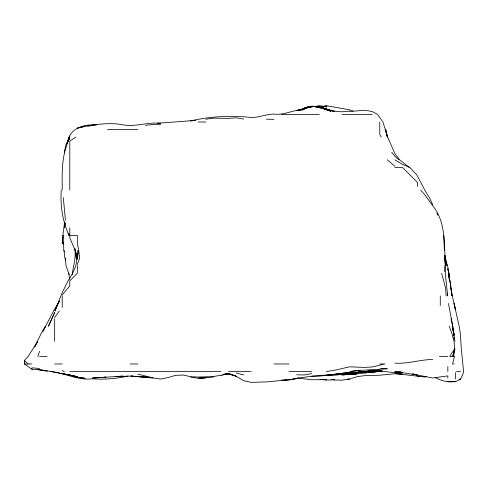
<?xml version="1.0" encoding="UTF-8"?>
<svg xmlns="http://www.w3.org/2000/svg" width="488" height="488" viewBox="0 0 488 488"><rect width="100%" height="100%" fill="white"/><g stroke="black" fill="none" stroke-linecap="round" stroke-linejoin="round"><path stroke-width="0.73" d="M61.256 190.052C60.177 205.594 62.519 221.223 69.04 235.423M444.812 271.712L445.044 265.667L445.269 273.225L447.685 295.911L447.307 293.849M77.006 259.616L77.067 258.103L75.207 250.545L69.778 237.741L69.778 227.859M453.816 353.379L453.584 356.399L454.718 348.841L452.675 356.399L455.06 348.841L454.627 348.841L449.625 356.399L454.511 356.399L452.577 363.963L454.182 363.963M62.214 242.981L63.446 242.981L63.257 235.423L62.214 242.981L63.837 244.378L62.214 242.994L63.001 235.423M64.642 221.808L62.848 235.423M65.142 223.046L64.398 227.859L65.178 223.046M77.067 258.103L75.896 265.667L72.736 273.225L68.119 280.789L62.214 292.568L54.955 311.033L58.822 302.212M69.778 235.423L77.336 235.423L77.336 242.981L78.684 250.545L77.336 258.103L77.336 250.545M64.263 152.25L65.99 144.686L69.778 137.805L67.283 142.807M72.2 274.604C73.23 266.009 76.372 257.146 74.701 248.484M69.778 136.085L67.429 142.624C70.016 127.801 82.905 124.452 96.24 124.837M67.027 144.686C61.403 159.076 62.19 174.899 62.214 190.052M37.802 356.399L39.534 351.305M66.789 143.997L69.18 137.128M77.336 264.569L79.684 258.103L78.684 250.545M66.844 143.997L69.778 137.128L66.35 144.686M435.241 377.517C441.329 380.994 448.441 382.629 455.402 381.36L447.838 381.72L455.402 381.744L460.611 379.084L462.959 374.022L463.6 371.52L461.306 348.841L460.361 333.719L459.165 326.155L452.303 295.911L448.667 273.225M34.581 346.95L41.083 333.719L45.512 326.155L43.017 331.2L53.515 311.033L59.42 300.95L58.035 303.475M34.685 346.95L37.728 341.277L28.127 356.399L24.412 360.425L24.4 363.963L31.97 363.963M54.656 317.499L59.365 311.033M62.214 294.935L69.778 285.84L69.778 280.789L77.336 273.225L77.336 265.667M75.756 137.128L69.778 141.062L69.778 190.052M426.53 376.419L425.152 377.059L394.908 373.534M301.425 109.605C310.514 103.645 321.159 107.372 330.297 111.014M297.302 110.459L304.176 108.36L311.734 106.878L304.176 108.495L311.734 106.122L319.298 106.878L326.856 109.068L319.982 107.22M304.176 108.495L308.569 106.878L304.176 108.348L309.081 106.878L313.821 106.61M349.597 379.084L357.106 376.651L364.664 375.656L379.786 375.217L394.908 373.753L402.472 374.028L395.664 373.582M221.003 375.516L228.561 373.497L224.437 374.284M84.9 126.502L77.336 128.185L84.9 126.203L92.458 125.459L87.651 126.124M293.788 379.084L296.613 378.499L289.055 379.877L281.491 380.268L286.785 379.926M297.302 110.532L304.176 109.141L296.613 110.422L298.882 110.203M349.542 372.191C329.522 375.626 308.983 375.388 289.055 379.877M378.566 371.52L372.228 372.332L381.848 370.898L357.106 373.869L341.978 374.967L357.106 373.668L334.42 374.949L357.106 373.68L349.542 374.387L351.811 374.095M314.382 106.604L319.298 105.634L326.856 106.878L324.587 106.799M128.204 376.022C116.504 378.694 104.432 379.755 92.458 378.755C77.824 380.823 64.721 372.753 50.429 371.52M221.003 375.144L213.439 376.584L198.317 377.029L190.759 376.73L183.195 375.034L175.631 375.327L168.073 377.578L160.509 379.066L152.951 377.883L137.829 374.095M379.786 371.301L381.848 370.923M311.734 373.588L304.176 374.961L296.613 374.778M343.357 373.601L338.202 373.814M224.437 374.363L228.561 373.68L236.125 376.126L228.561 373.985L222.516 374.595M326.301 371.52L334.42 370.313L349.542 366.836L364.664 367.403L372.228 366.958L384.94 363.963L379.786 363.963M344.04 373.515L338.202 373.704M358.479 371.868L362.608 371.52L349.542 373.296L364.664 371.984L349.542 373.283L357.106 372.185L349.542 373.637L338.202 373.814M322.05 106.482L326.856 105.78L349.542 109.806L352.976 110.983M205.881 119.231L213.439 118.169L228.561 118.377L236.125 117.822L243.683 119.06M381.165 370.612L372.631 371.52L381.299 370.618M354.081 373.802L355.593 373.607M224.029 374.253L228.561 373.68L236.125 376.236L243.683 380.701L251.247 382.366L266.369 381.909L289.055 379.786M366.933 372.594L364.664 372.869L366.933 372.606M330.638 374.711L332.151 374.534M371.472 372.082L368.446 372.271M213.439 377.09L198.317 378.249L190.759 377.139M368.446 371.148L366.177 371.374L382.055 371.002M101.534 377.438L92.458 378.041L122.708 376.15L115.144 376.486L130.266 376.108L148.413 377.297L131.022 376.041M103.804 377.194L106.073 376.95M342.735 373.253L344.247 373.094M345.76 372.936L349.542 372.539L334.42 374.424M145.387 125.324L152.951 124.55L160.509 124.721M432.716 359.455C419.985 359.668 407.645 363.993 394.908 363.151M360.126 370.136L350.048 371.52L357.106 370.593L387.35 368.757L380.542 368.69M366.177 371.374L372.228 370.776L382.055 370.923M369.959 370.996C380.847 370.014 391.51 373.442 402.472 372.484L398.318 371.52L402.472 372.686L417.594 375.034L432.716 378.011L447.838 375.888L447.838 378.151M321.568 106.658L326.856 106.146L321.568 106.469M300.394 110.056L304.176 109.69C293.813 109.336 284.431 115.534 273.933 114.058C266.155 113.978 259.043 117.761 251.247 117.474C231.001 115.302 210.59 116.327 190.759 120.853L195.291 120.438M349.542 111.52L364.664 110.251L372.228 111.52L377.572 114.442L382.946 122L387.667 137.128L394.908 153.689L399.629 159.808L409.237 167.372M157.49 123.257L195.291 120.414M354.837 372.204L356.35 372.076M349.542 373.29L375.821 371.52L357.106 372.704M349.542 110.947C337.659 113.558 326.423 109.135 315.15 106.701M335.177 374.223L337.446 374.064M339.715 373.906L345.004 373.564M366.177 371.417L372.228 370.996L369.959 371.081M345.76 373.546L319.298 376.108L311.734 376.035M326.856 375.333L334.42 374.821L326.856 375.217M157.49 123.446L160.509 123.275C147.791 121.854 135.377 127.27 122.708 124.763C112.649 122.848 102.517 123.757 92.458 125.062L96.24 124.965M316.273 107.079L319.298 106.939L334.42 111.447M358.613 371.893L364.664 371.862L372.228 370.776L369.959 370.917L379.786 370.148L365.677 371.52L374.491 370.636M320.055 375.614L322.324 375.522M340.471 373.57L338.202 373.662L339.715 373.576M417.594 376.327L419.863 376.254M317.883 106.878L330.98 111.032L326.856 109.916L330.297 110.935M281.491 114.442L319.298 114.442M341.978 114.442L372.228 114.442M198.317 122L205.881 122M107.586 129.564L137.829 129.564M394.908 167.372L402.472 167.372L417.594 182.494L417.594 186.453M39.534 356.399L47.092 356.399M439.401 356.399L447.838 356.399M54.656 363.963L62.214 363.963M130.266 363.963L137.829 363.963M273.933 363.963L289.055 363.963M69.778 371.52L221.003 371.52M228.561 371.52L251.247 371.52M289.055 371.52L311.734 371.52M456.39 371.52L460.55 371.52M347.273 379.084L349.542 379.084L341.978 380.158L334.42 380.006L331.602 379.389M459.318 379.084L460.611 379.084M316.273 106.915L319.298 106.939L326.173 109.019M316.273 106.951L319.298 106.994L316.48 106.951M266.369 119.194L273.933 119.34M316.468 106.97L319.298 107.031M322.324 379.432L326.856 379.591L311.734 379.798L297.369 377.925M311.734 106.713L314.76 106.634M316.273 106.695L319.524 106.878L326.856 109.397L319.298 106.878L316.273 106.732M28.121 363.963L24.412 360.425L24.412 363.999L31.97 369.325L39.534 369.636L47.092 370.685M311.734 106.506L314.004 106.622M315.205 106.701L319.298 107.391M311.734 106.476L313.784 106.61M131.022 376.022L152.951 378.06M39.534 368.501L31.97 367.824L31.97 369.325M320.055 379.408L326.856 380.164L334.42 379.731L332.31 379.408M51.667 371.52L40.907 370.105M228.561 373.93L230.83 374.198M47.092 371.094L39.534 370.142L37.472 369.264M78.849 377.444L81.118 377.736M82.631 377.925L84.9 378.218M84.9 378.365L77.336 377.187L67.716 374.589L77.336 376.651L51.045 371.52M84.9 378.517L77.336 377.187L69.778 375.052L77.336 377.566M414.153 374.296L412.781 373.973L416.905 374.949L415.532 374.619M64.276 373.82L62.903 373.509L66.337 374.284M412.781 374.009L417.594 375.199M236.125 372.93L243.683 374.961M330.98 110.935L326.856 109.745L330.98 111.13M326.856 109.221L334.42 111.618M72.529 375.614L77.336 377.248M62.214 370.563L64.294 371.52M394.908 159.808L402.472 164.413L409.682 167.372L416.813 174.93L425.152 190.759L429.397 197.616L432.716 204.704M387.35 159.808L394.908 166.341M398.867 159.808L394.908 156.203L391.705 152.25M420.693 190.052L425.152 195.267L432.295 205.174C446.557 222.284 443.86 244.988 445.465 265.667L444.775 255.834M64.501 251.802L63.763 250.545L63.599 242.981M381.274 137.128L379.786 134.371L379.786 122M436.882 213.366L437.809 215.257M65.788 260.165L64.855 258.103L64.081 250.545M69.186 274.585L66.008 265.667L65.422 258.103M449.149 326.155L451.998 333.719L454.017 341.277L454.627 348.841M445.233 258.793L447.838 266.802L449.704 280.789L448.759 273.914M74.768 248.484L75.433 250.545M385.337 129.564L387.35 137.128L385.904 129.564M445.361 259.482L446.996 265.667L444.879 255.358M441.634 273.225L445.629 288.347L446.148 295.911M448.435 303.475L452.754 326.155L453.931 335.232M451.095 318.597L452.535 325.465M444.849 256.041L445.209 258.103L444.806 255.358M452.681 326.155L453.864 333.719L452.224 326.155L454.962 341.277M450.942 288.347L452.022 295.911L449.954 280.789M65.477 220.301L63.294 197.616M68.838 273.225L69.54 279.276M443.726 235.423L444.373 250.545M454.09 337.495L454.133 339.007M455.402 372.545L455.402 379.084M447.838 366.616L447.838 371.52M440.28 295.911L440.28 305.525M62.214 295.911L62.214 307.434M54.656 318.597L54.656 341.277M72.523 273.225L72.291 274.604L72.523 273.225M54.656 312.607L48.458 326.155L54.656 312.607M341.978 373.662L334.42 374.638L341.978 373.662M205.881 377.767L198.317 378.267L205.881 377.767M402.472 372.484L394.908 371.728L402.472 372.484M448.862 273.225L447.838 268.906L448.862 273.225L449.381 280.789L448.862 273.225M455.402 309.697L454.121 303.475L455.402 309.697M69.058 235.423L68.869 233.911L69.058 235.423M76.293 258.103L75.957 252.814L76.293 258.103M454.023 335.232L453.98 333.719L453.993 335.232M445.318 265.667L445.129 258.103L445.318 265.667"/></g></svg>
